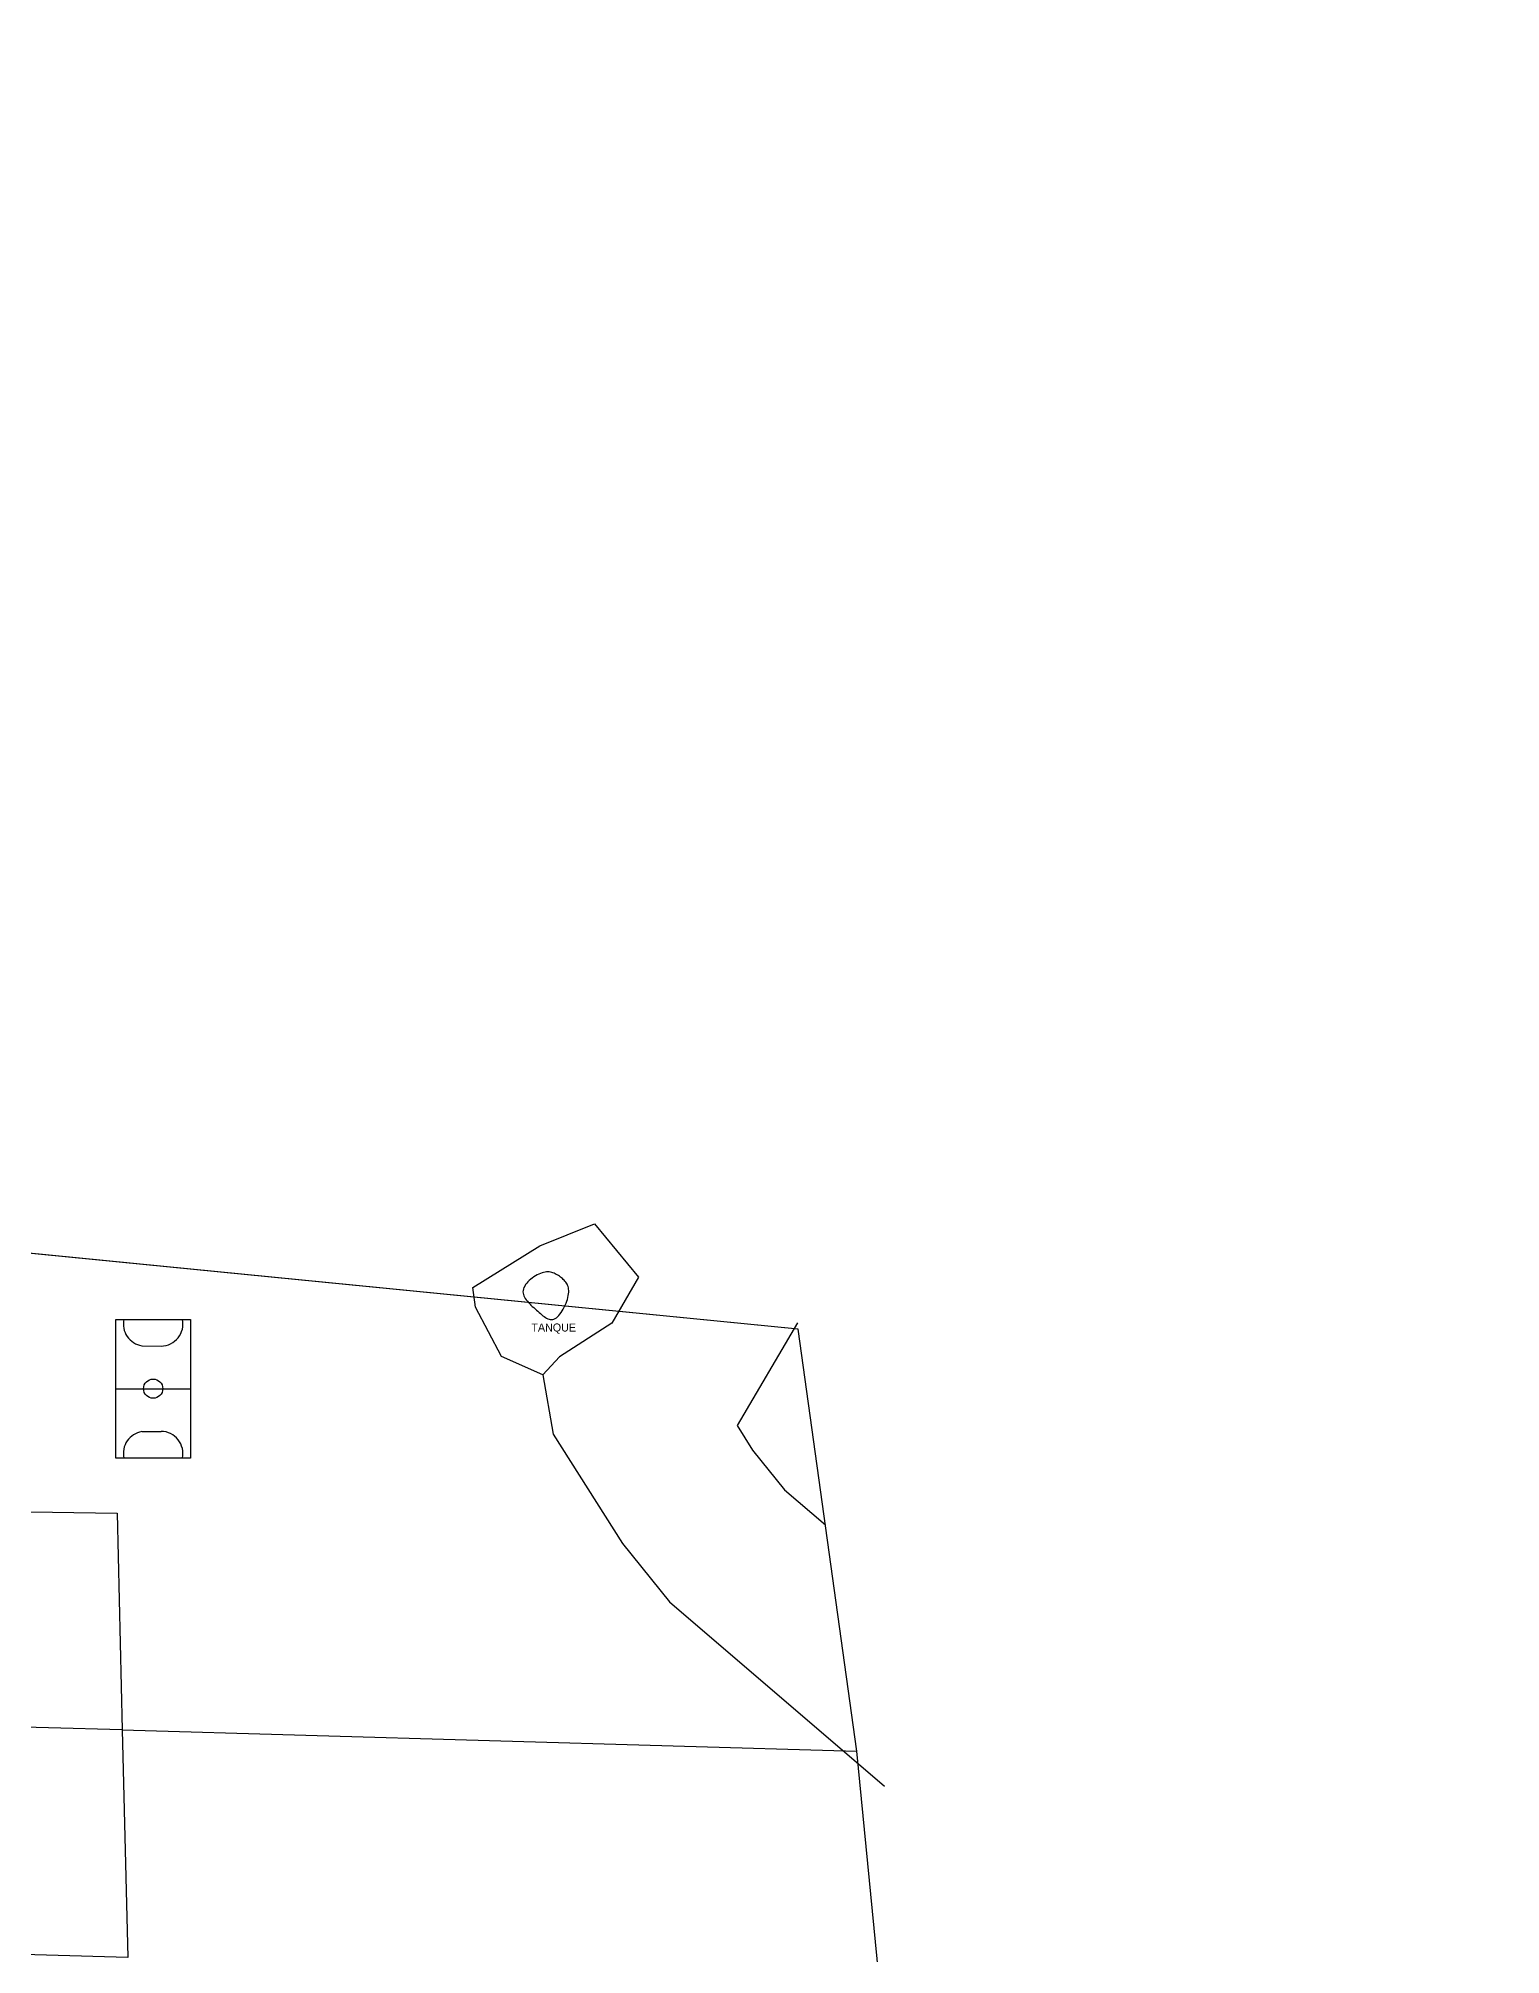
# Model space of a CAD drawing. Extents: x 714896 to 749292, y 8417558 to 8447149.
# Drawn here: x 743370.8 to 743645, y 8425383.8 to 8425743.1 of the extents above; entities that cross this region are included whole.
import ezdxf

# ---------------------------------------------------------------- set-up
doc = ezdxf.new("R2010")
doc.units = 0
doc.header["$MEASUREMENT"] = 0
for name, color, linetype in [('LOTE', 7, 'CONTINUOUS'), ('QUADRA', 6, 'CONTINUOUS'), ('REFERENCIA', 7, 'CONTINUOUS'), ('TEXTO', 7, 'CONTINUOUS')]:
    doc.layers.add(name, color=color, linetype=linetype)

msp = doc.modelspace()

# ---------------------------------------------------------------- linework, layer by layer
at = {"layer": 'LOTE', "color": 7}
for points in [[(743272.13, 8425468.35), (743385.58, 8425466.56), (743386.57, 8425425.97), (743524.29, 8425421.92)], [(743386.57, 8425425.97), (743275.96, 8425428.92)], [(743386.57, 8425425.97), (743387.6, 8425383.26), (743354.87, 8425384.18), (743355.26, 8425397.97)]]:
    msp.add_lwpolyline(points, dxfattribs=at)
at = {"layer": 'QUADRA', "ltscale": 5}
msp.add_lwpolyline([(743513.31, 8425501.09), (743513.31, 8425501.09), (743121.14, 8425539.77), (743121.14, 8425539.77), (743074.09, 8425629.14), (743073.49, 8425731.91), (743073.43, 8425872.95), (743077.46, 8425890.61), (743084.67, 8425908.62), (743101.5, 8425949.39), (743174.04, 8425928.75), (743309.6, 8425895.93), (743730, 8425847)], dxfattribs=at)
at = {"layer": 'QUADRA'}
msp.add_lwpolyline([(743532.77, 8425335.13), (743524.29, 8425421.92), (743524.29, 8425421.92), (743513.31, 8425501.09), (743362.67, 8425515.95)], dxfattribs=at)
at = {"layer": 'REFERENCIA', "color": 44}
for p, q in [((743390.23, 8425497.96), (743393.85, 8425497.91)), ((743385.35, 8425489.91), (743399.35, 8425489.91)), ((743390.23, 8425481.86), (743393.85, 8425481.91))]:
    msp.add_line(p, q, dxfattribs=at)
at = {"layer": 'REFERENCIA', "color": 120}
for points in [[(743452.3, 8425508.9), (743464.85, 8425516.71), (743475.09, 8425520.83), (743483.38, 8425510.8), (743478.33, 8425502.21), (743468.52, 8425495.9), (743465.43, 8425492.48), (743457.69, 8425495.92), (743452.81, 8425505.18)], [(743465.26, 8425511.64), (743464.96, 8425511.53), (743464.65, 8425511.4), (743464.35, 8425511.25), (743464.04, 8425511.07), (743463.73, 8425510.88), (743463.44, 8425510.66), (743463.15, 8425510.44), (743462.88, 8425510.2), (743462.63, 8425509.95), (743462.4, 8425509.69), (743462.19, 8425509.43), (743462.02, 8425509.16), (743461.88, 8425508.89), (743461.77, 8425508.61), (743461.71, 8425508.34), (743461.69, 8425508.08), (743461.71, 8425507.81), (743461.77, 8425507.55), (743461.86, 8425507.3), (743461.98, 8425507.05), (743462.13, 8425506.8), (743462.31, 8425506.55), (743462.51, 8425506.31), (743462.72, 8425506.06), (743462.95, 8425505.83), (743463.19, 8425505.59), (743463.44, 8425505.35), (743463.7, 8425505.12), (743463.96, 8425504.89), (743464.21, 8425504.66), (743464.46, 8425504.43), (743464.71, 8425504.21), (743464.95, 8425503.99), (743465.19, 8425503.79), (743465.43, 8425503.59), (743465.66, 8425503.42), (743465.9, 8425503.26), (743466.13, 8425503.13), (743466.35, 8425503.02), (743466.58, 8425502.94), (743466.81, 8425502.89), (743467.03, 8425502.87), (743467.26, 8425502.9), (743467.49, 8425502.96), (743467.72, 8425503.07), (743467.95, 8425503.22), (743468.17, 8425503.41), (743468.4, 8425503.64), (743468.62, 8425503.9), (743468.84, 8425504.19), (743469.05, 8425504.51), (743469.24, 8425504.85), (743469.43, 8425505.2), (743469.6, 8425505.56), (743469.76, 8425505.92), (743469.9, 8425506.29), (743470.02, 8425506.66), (743470.12, 8425507.02), (743470.19, 8425507.37), (743470.25, 8425507.7), (743470.27, 8425508.01), (743470.27, 8425508.3), (743470.25, 8425508.57), (743470.21, 8425508.83), (743470.14, 8425509.07), (743470.06, 8425509.3), (743469.95, 8425509.51), (743469.84, 8425509.71), (743469.71, 8425509.89), (743469.56, 8425510.07), (743469.41, 8425510.24), (743469.24, 8425510.4), (743469.07, 8425510.55), (743468.89, 8425510.7), (743468.71, 8425510.84), (743468.52, 8425510.98), (743468.33, 8425511.11), (743468.13, 8425511.24), (743467.93, 8425511.35), (743467.72, 8425511.46), (743467.51, 8425511.56), (743467.29, 8425511.64), (743467.07, 8425511.71), (743466.83, 8425511.76), (743466.59, 8425511.79), (743466.34, 8425511.81), (743466.09, 8425511.8), (743465.82, 8425511.77), (743465.54, 8425511.72), (743465.26, 8425511.64)]]:
    msp.add_lwpolyline(points, close=True, dxfattribs=at)
at = {"layer": 'REFERENCIA', "color": 44}
msp.add_lwpolyline([(743385.35, 8425502.91), (743399.35, 8425502.91), (743399.35, 8425476.91), (743385.35, 8425476.91)], close=True, dxfattribs=at)
at = {"layer": 'REFERENCIA', "color": 120}
for points in [[(743513.15, 8425502.24), (743501.82, 8425482.98)], [(743465.43, 8425492.48), (743467.33, 8425481.36), (743480.32, 8425460.86), (743489.15, 8425449.94), (743529.47, 8425415.41)], [(743501.82, 8425482.98), (743504.73, 8425478.38), (743510.75, 8425470.94), (743518.4, 8425464.39)]]:
    msp.add_lwpolyline(points, dxfattribs=at)
at = {"layer": 'REFERENCIA', "color": 44}
msp.add_circle((743392.35, 8425489.91), 1.8, dxfattribs=at)
for centre, radius, start, end in [((743390.88, 8425502.03), 4.12, 167.6904, 260.9427), ((743393.77, 8425502.07), 4.17, 271.1238, 11.5565), ((743390.88, 8425477.79), 4.12, 99.0573, 192.3096), ((743393.77, 8425477.74), 4.17, 348.4435, 88.8762)]:
    msp.add_arc(centre, radius, start, end, dxfattribs=at)

# ---------------------------------------------------------------- texts
at = {"layer": 'TEXTO'}
msp.add_text('TANQUE', height=1.5, dxfattribs=at).set_placement((743463.27, 8425500.63))

doc.saveas('drawing.dxf')
